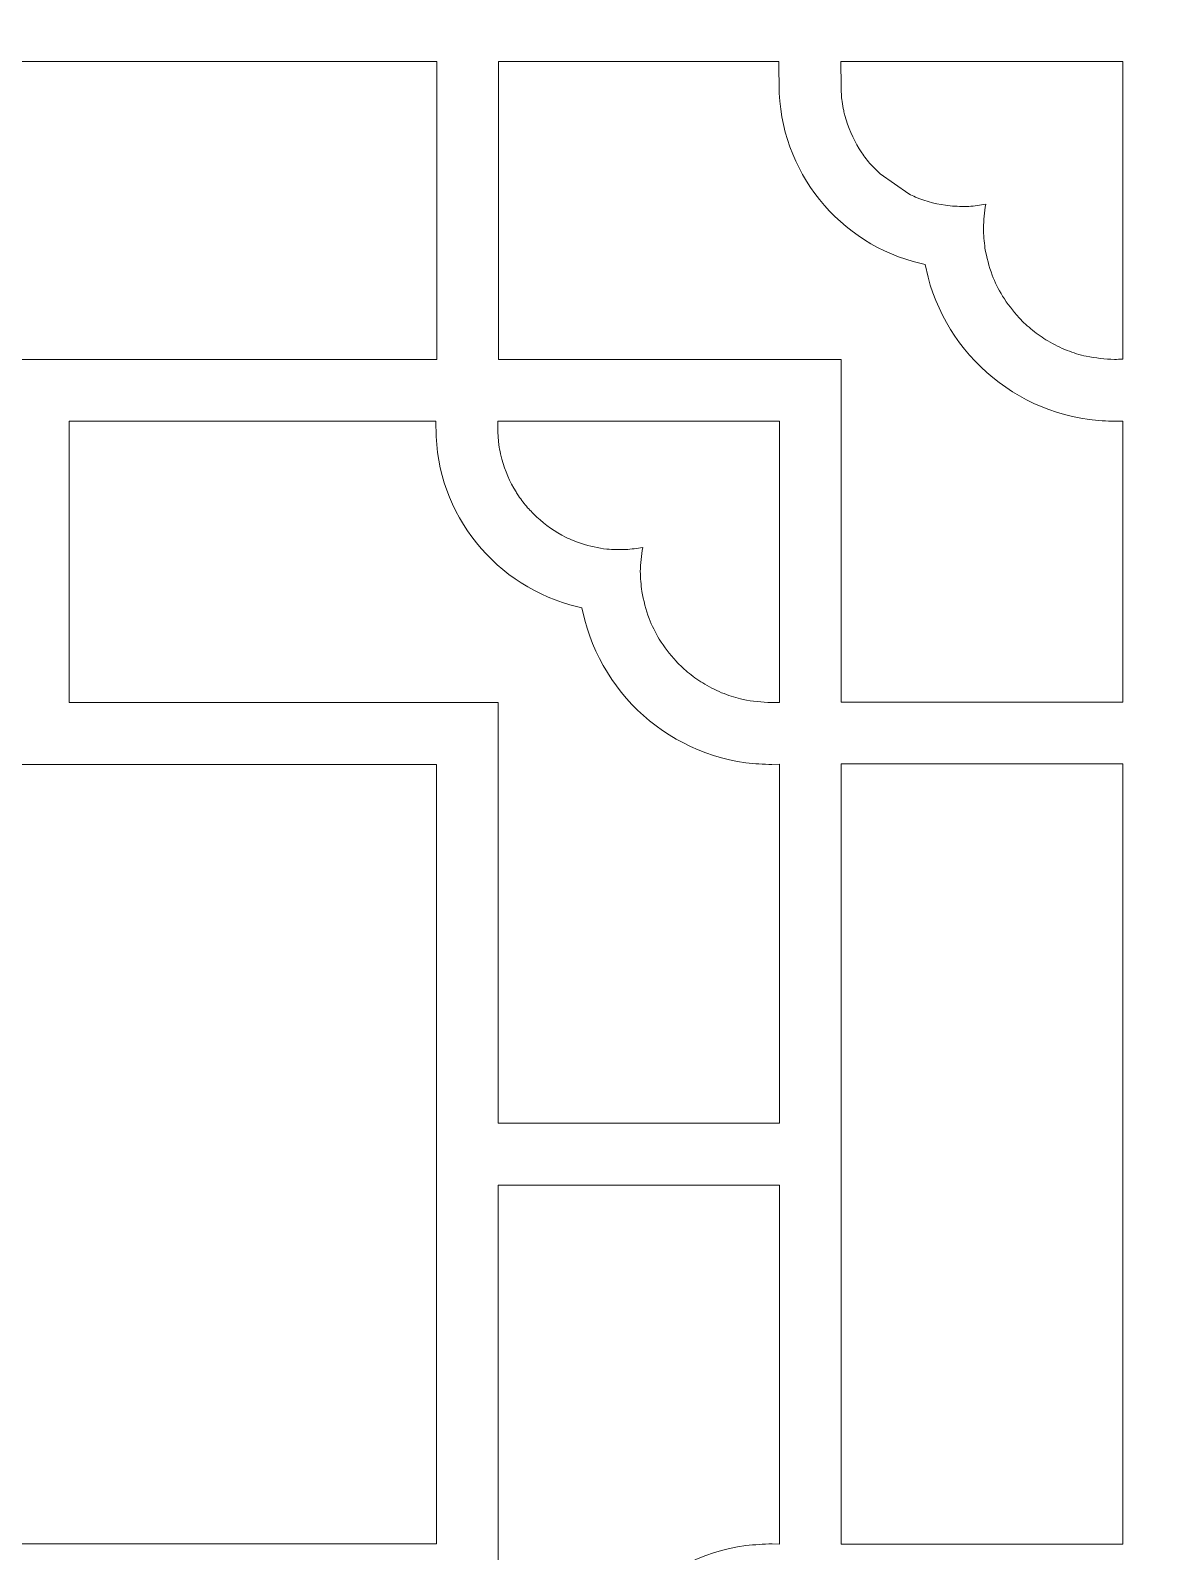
# Model space of a CAD drawing. Header units: centimetres. Extents: x -13.33 to -6.01, y -9 to -1.68.
# Drawn here: x -11.463 to -9.669, y -7.768 to -5.339 of the extents above; entities that cross this region are included whole.
import ezdxf

# ---------------------------------------------------------------- set-up
doc = ezdxf.new("R2010")
doc.units = ezdxf.units.CM
doc.header["$MEASUREMENT"] = 0
doc.layers.add('layer 1', color=7, linetype='Continuous')

msp = doc.modelspace()

# ---------------------------------------------------------------- linework, layer by layer
at = {"layer": 'layer 1', "color": 250, "lineweight": 9}
for points, knots in [([(-13.33063, -9.00021), (-13.33063, -6.5594), (-13.33063, -4.11859), (-13.33063, -1.67779), (-13.33063, -1.67779), (-13.33063, -1.67779), (-6.00822, -1.67779), (-6.00822, -1.67779), (-6.00822, -1.67779), (-6.00822, -4.11859), (-6.00822, -6.5594), (-6.00822, -9.00021), (-6.00822, -9.00021), (-6.00822, -9.00021), (-13.33063, -9.00021), (-13.33063, -9.00021)], [0, 0, 0, 0, 0.2, 0.2, 0.2, 0.2, 0.4, 0.4, 0.4, 0.4, 0.6, 0.6, 0.6, 0.6, 1, 1, 1, 1]), ([(-10.81427, -5.38849), (-10.81427, -5.38849), (-12.086, -5.38849), (-12.086, -5.38849), (-12.086, -5.38849), (-12.086, -5.38849), (-12.086, -5.86435), (-12.086, -5.86435), (-12.086, -5.86435), (-12.086, -5.86435), (-10.81427, -5.86435), (-10.81427, -5.86435), (-10.81427, -5.86435), (-10.81427, -5.86435), (-10.81427, -5.38849), (-10.81427, -5.38849)], [0, 0, 0, 0, 0.2, 0.2, 0.2, 0.2, 0.4, 0.4, 0.4, 0.4, 0.6, 0.6, 0.6, 0.6, 1, 1, 1, 1]), ([(-9.73082, -5.96291), (-9.7447, -5.96317), (-9.75864, -5.96175), (-9.77243, -5.96023), (-9.77243, -5.96023), (-9.77243, -5.96023), (-9.78567, -5.95816), (-9.78567, -5.95816), (-9.78567, -5.95816), (-9.78567, -5.95816), (-9.79873, -5.95554), (-9.79873, -5.95554), (-9.79873, -5.95554), (-9.79873, -5.95554), (-9.81158, -5.95238), (-9.81158, -5.95238), (-9.81158, -5.95238), (-9.81158, -5.95238), (-9.82422, -5.94868), (-9.82422, -5.94868), (-9.82422, -5.94868), (-9.82422, -5.94868), (-9.83663, -5.94445), (-9.83663, -5.94445), (-9.83663, -5.94445), (-9.83663, -5.94445), (-9.8488, -5.93972), (-9.8488, -5.93972), (-9.8488, -5.93972), (-9.8488, -5.93972), (-9.86072, -5.93449), (-9.86072, -5.93449), (-9.86072, -5.93449), (-9.86072, -5.93449), (-9.87237, -5.92878), (-9.87237, -5.92878), (-9.87237, -5.92878), (-9.87237, -5.92878), (-9.88374, -5.9226), (-9.88374, -5.9226), (-9.88374, -5.9226), (-9.88374, -5.9226), (-9.89482, -5.91596), (-9.89482, -5.91596), (-9.89482, -5.91596), (-9.89482, -5.91596), (-9.9056, -5.90887), (-9.9056, -5.90887), (-9.9056, -5.90887), (-9.9056, -5.90887), (-9.91606, -5.90135), (-9.91606, -5.90135), (-9.91606, -5.90135), (-9.91606, -5.90135), (-9.92619, -5.89341), (-9.92619, -5.89341), (-9.92619, -5.89341), (-9.92619, -5.89341), (-9.93598, -5.88507), (-9.93598, -5.88507), (-9.93598, -5.88507), (-9.93598, -5.88507), (-9.94541, -5.87633), (-9.94541, -5.87633), (-9.94541, -5.87633), (-9.94541, -5.87633), (-9.95447, -5.86721), (-9.95447, -5.86721), (-9.95447, -5.86721), (-9.95447, -5.86721), (-9.96315, -5.85773), (-9.96315, -5.85773), (-9.96315, -5.85773), (-9.96315, -5.85773), (-9.97143, -5.84789), (-9.97143, -5.84789), (-9.97143, -5.84789), (-9.97143, -5.84789), (-9.9793, -5.83771), (-9.9793, -5.83771), (-9.9793, -5.83771), (-9.9793, -5.83771), (-9.98675, -5.82719), (-9.98675, -5.82719), (-9.98675, -5.82719), (-9.98675, -5.82719), (-9.99377, -5.81637), (-9.99377, -5.81637), (-9.99377, -5.81637), (-9.99377, -5.81637), (-10.00034, -5.80524), (-10.00034, -5.80524), (-10.00034, -5.80524), (-10.00034, -5.80524), (-10.00646, -5.79382), (-10.00646, -5.79382), (-10.00646, -5.79382), (-10.00646, -5.79382), (-10.01209, -5.78213), (-10.01209, -5.78213), (-10.01209, -5.78213), (-10.01209, -5.78213), (-10.01725, -5.77017), (-10.01725, -5.77017), (-10.01725, -5.77017), (-10.01725, -5.77017), (-10.02191, -5.75796), (-10.02191, -5.75796), (-10.02191, -5.75796), (-10.02191, -5.75796), (-10.02605, -5.74552), (-10.02605, -5.74552), (-10.02605, -5.74552), (-10.02605, -5.74552), (-10.02967, -5.73285), (-10.02967, -5.73285), (-10.02967, -5.73285), (-10.02967, -5.73285), (-10.03444, -5.71293), (-10.03444, -5.71293), (-10.03444, -5.71293), (-10.03444, -5.71293), (-10.05345, -5.70803), (-10.05345, -5.70803), (-10.05345, -5.70803), (-10.05345, -5.70803), (-10.06525, -5.70444), (-10.06525, -5.70444), (-10.06525, -5.70444), (-10.06525, -5.70444), (-10.07684, -5.70038), (-10.07684, -5.70038), (-10.07684, -5.70038), (-10.07684, -5.70038), (-10.0882, -5.69585), (-10.0882, -5.69585), (-10.0882, -5.69585), (-10.0882, -5.69585), (-10.09933, -5.69086), (-10.09933, -5.69086), (-10.09933, -5.69086), (-10.09933, -5.69086), (-10.11021, -5.68543), (-10.11021, -5.68543), (-10.11021, -5.68543), (-10.11021, -5.68543), (-10.12083, -5.67956), (-10.12083, -5.67956), (-10.12083, -5.67956), (-10.12083, -5.67956), (-10.13118, -5.67327), (-10.13118, -5.67327), (-10.13118, -5.67327), (-10.13118, -5.67327), (-10.14124, -5.66658), (-10.14124, -5.66658), (-10.14124, -5.66658), (-10.14124, -5.66658), (-10.15102, -5.65948), (-10.15102, -5.65948), (-10.15102, -5.65948), (-10.15102, -5.65948), (-10.16048, -5.652), (-10.16048, -5.652), (-10.16048, -5.652), (-10.16048, -5.652), (-10.16963, -5.64414), (-10.16963, -5.64414), (-10.16963, -5.64414), (-10.16963, -5.64414), (-10.17844, -5.63592), (-10.17844, -5.63592), (-10.17844, -5.63592), (-10.17844, -5.63592), (-10.18691, -5.62735), (-10.18691, -5.62735), (-10.18691, -5.62735), (-10.18691, -5.62735), (-10.19503, -5.61844), (-10.19503, -5.61844), (-10.19503, -5.61844), (-10.19503, -5.61844), (-10.20278, -5.6092), (-10.20278, -5.6092), (-10.20278, -5.6092), (-10.20278, -5.6092), (-10.21016, -5.59965), (-10.21016, -5.59965), (-10.21016, -5.59965), (-10.21016, -5.59965), (-10.21714, -5.58979), (-10.21714, -5.58979), (-10.21714, -5.58979), (-10.21714, -5.58979), (-10.22373, -5.57964), (-10.22373, -5.57964), (-10.22373, -5.57964), (-10.22373, -5.57964), (-10.22989, -5.56921), (-10.22989, -5.56921), (-10.22989, -5.56921), (-10.22989, -5.56921), (-10.23564, -5.55852), (-10.23564, -5.55852), (-10.23564, -5.55852), (-10.23564, -5.55852), (-10.24094, -5.54757), (-10.24094, -5.54757), (-10.24094, -5.54757), (-10.24094, -5.54757), (-10.2458, -5.53637), (-10.2458, -5.53637), (-10.2458, -5.53637), (-10.2458, -5.53637), (-10.2502, -5.52494), (-10.2502, -5.52494), (-10.2502, -5.52494), (-10.2502, -5.52494), (-10.25413, -5.51329), (-10.25413, -5.51329), (-10.25413, -5.51329), (-10.25413, -5.51329), (-10.25758, -5.50143), (-10.25758, -5.50143), (-10.25758, -5.50143), (-10.25758, -5.50143), (-10.26053, -5.48938), (-10.26053, -5.48938), (-10.26053, -5.48938), (-10.26053, -5.48938), (-10.26297, -5.47713), (-10.26297, -5.47713), (-10.26297, -5.47713), (-10.26297, -5.47713), (-10.26489, -5.46471), (-10.26489, -5.46471), (-10.26489, -5.46471), (-10.26489, -5.46471), (-10.26629, -5.45212), (-10.26629, -5.45212), (-10.26629, -5.45212), (-10.26629, -5.45212), (-10.26715, -5.43938), (-10.26715, -5.43938), (-10.26715, -5.43938), (-10.26715, -5.43938), (-10.26772, -5.38849), (-10.26772, -5.38849), (-10.26772, -5.38849), (-10.26772, -5.38849), (-10.71569, -5.38849), (-10.71569, -5.38849), (-10.71569, -5.38849), (-10.71569, -5.38849), (-10.71569, -5.86435), (-10.71569, -5.86435), (-10.71569, -5.86435), (-10.71569, -5.86435), (-10.16815, -5.86435), (-10.16815, -5.86435), (-10.16815, -5.86435), (-10.16815, -5.86435), (-10.16815, -6.4115), (-10.16815, -6.4115), (-10.16815, -6.4115), (-10.16815, -6.4115), (-9.71871, -6.4115), (-9.71871, -6.4115), (-9.71871, -6.4115), (-9.71871, -6.4115), (-9.71871, -5.96277), (-9.71871, -5.96277), (-9.71871, -5.96277), (-9.71871, -5.96277), (-9.73082, -5.96291), (-9.73082, -5.96291)], [0, 0, 0, 0, 0.0142857, 0.0142857, 0.0142857, 0.0142857, 0.0285714, 0.0285714, 0.0285714, 0.0285714, 0.0428571, 0.0428571, 0.0428571, 0.0428571, 0.0571429, 0.0571429, 0.0571429, 0.0571429, 0.0714286, 0.0714286, 0.0714286, 0.0714286, 0.0857143, 0.0857143, 0.0857143, 0.0857143, 0.1, 0.1, 0.1, 0.1, 0.1142857, 0.1142857, 0.1142857, 0.1142857, 0.1285714, 0.1285714, 0.1285714, 0.1285714, 0.1428571, 0.1428571, 0.1428571, 0.1428571, 0.1571429, 0.1571429, 0.1571429, 0.1571429, 0.1714286, 0.1714286, 0.1714286, 0.1714286, 0.1857143, 0.1857143, 0.1857143, 0.1857143, 0.2, 0.2, 0.2, 0.2, 0.2142857, 0.2142857, 0.2142857, 0.2142857, 0.2285714, 0.2285714, 0.2285714, 0.2285714, 0.2428571, 0.2428571, 0.2428571, 0.2428571, 0.2571429, 0.2571429, 0.2571429, 0.2571429, 0.2714286, 0.2714286, 0.2714286, 0.2714286, 0.2857143, 0.2857143, 0.2857143, 0.2857143, 0.3, 0.3, 0.3, 0.3, 0.3142857, 0.3142857, 0.3142857, 0.3142857, 0.3285714, 0.3285714, 0.3285714, 0.3285714, 0.3428571, 0.3428571, 0.3428571, 0.3428571, 0.3571429, 0.3571429, 0.3571429, 0.3571429, 0.3714286, 0.3714286, 0.3714286, 0.3714286, 0.3857143, 0.3857143, 0.3857143, 0.3857143, 0.4, 0.4, 0.4, 0.4, 0.4142857, 0.4142857, 0.4142857, 0.4142857, 0.4285714, 0.4285714, 0.4285714, 0.4285714, 0.4428571, 0.4428571, 0.4428571, 0.4428571, 0.4571429, 0.4571429, 0.4571429, 0.4571429, 0.4714286, 0.4714286, 0.4714286, 0.4714286, 0.4857143, 0.4857143, 0.4857143, 0.4857143, 0.5, 0.5, 0.5, 0.5, 0.5142857, 0.5142857, 0.5142857, 0.5142857, 0.5285714, 0.5285714, 0.5285714, 0.5285714, 0.5428571, 0.5428571, 0.5428571, 0.5428571, 0.5571429, 0.5571429, 0.5571429, 0.5571429, 0.5714286, 0.5714286, 0.5714286, 0.5714286, 0.5857143, 0.5857143, 0.5857143, 0.5857143, 0.6, 0.6, 0.6, 0.6, 0.6142857, 0.6142857, 0.6142857, 0.6142857, 0.6285714, 0.6285714, 0.6285714, 0.6285714, 0.6428571, 0.6428571, 0.6428571, 0.6428571, 0.6571429, 0.6571429, 0.6571429, 0.6571429, 0.6714286, 0.6714286, 0.6714286, 0.6714286, 0.6857143, 0.6857143, 0.6857143, 0.6857143, 0.7, 0.7, 0.7, 0.7, 0.7142857, 0.7142857, 0.7142857, 0.7142857, 0.7285714, 0.7285714, 0.7285714, 0.7285714, 0.7428571, 0.7428571, 0.7428571, 0.7428571, 0.7571429, 0.7571429, 0.7571429, 0.7571429, 0.7714286, 0.7714286, 0.7714286, 0.7714286, 0.7857143, 0.7857143, 0.7857143, 0.7857143, 0.8, 0.8, 0.8, 0.8, 0.8142857, 0.8142857, 0.8142857, 0.8142857, 0.8285714, 0.8285714, 0.8285714, 0.8285714, 0.8428571, 0.8428571, 0.8428571, 0.8428571, 0.8571429, 0.8571429, 0.8571429, 0.8571429, 0.8714286, 0.8714286, 0.8714286, 0.8714286, 0.8857143, 0.8857143, 0.8857143, 0.8857143, 0.9, 0.9, 0.9, 0.9, 0.9142857, 0.9142857, 0.9142857, 0.9142857, 0.9285714, 0.9285714, 0.9285714, 0.9285714, 0.9428571, 0.9428571, 0.9428571, 0.9428571, 0.9571429, 0.9571429, 0.9571429, 0.9571429, 0.9714286, 0.9714286, 0.9714286, 0.9714286, 1, 1, 1, 1]), ([(-10.16431, -5.46706), (-10.16374, -5.46963), (-10.16314, -5.47218), (-10.1625, -5.47473), (-10.1625, -5.47473), (-10.15774, -5.49353), (-10.14952, -5.51138), (-10.13958, -5.52798), (-10.13958, -5.52798), (-10.13828, -5.53013), (-10.13694, -5.53226), (-10.1356, -5.53437), (-10.1356, -5.53437), (-10.13085, -5.54071), (-10.12633, -5.54719), (-10.12106, -5.5531), (-10.12106, -5.5531), (-10.12106, -5.5531), (-10.10633, -5.56806), (-10.10633, -5.56806), (-10.10633, -5.56806), (-10.10633, -5.56806), (-10.06036, -5.60005), (-10.06036, -5.60005), (-10.06036, -5.60005), (-10.05674, -5.60179), (-10.05309, -5.60346), (-10.0494, -5.60506), (-10.0494, -5.60506), (-10.03194, -5.61255), (-10.01328, -5.61678), (-9.99449, -5.61923), (-9.99449, -5.61923), (-9.98452, -5.61999), (-9.97457, -5.62023), (-9.96458, -5.61998), (-9.96458, -5.61998), (-9.95542, -5.61926), (-9.94637, -5.61812), (-9.93735, -5.6164), (-9.93735, -5.6164), (-9.9396, -5.62914), (-9.94076, -5.64191), (-9.94112, -5.65484), (-9.94112, -5.65484), (-9.94084, -5.66552), (-9.94004, -5.67612), (-9.9387, -5.68671), (-9.9387, -5.68671), (-9.93602, -5.70144), (-9.93224, -5.71568), (-9.92709, -5.72974), (-9.92709, -5.72974), (-9.92279, -5.74132), (-9.91695, -5.75241), (-9.91079, -5.76311), (-9.91079, -5.76311), (-9.90281, -5.77548), (-9.89401, -5.78704), (-9.88412, -5.79794), (-9.88412, -5.79794), (-9.87753, -5.80513), (-9.87023, -5.81158), (-9.86272, -5.81778), (-9.86272, -5.81778), (-9.85496, -5.82418), (-9.8467, -5.82965), (-9.83807, -5.8348), (-9.83807, -5.8348), (-9.82822, -5.8406), (-9.81799, -5.846), (-9.80729, -5.85002), (-9.80729, -5.85002), (-9.79741, -5.85371), (-9.78739, -5.85705), (-9.77706, -5.85921), (-9.77706, -5.85921), (-9.76203, -5.86227), (-9.74703, -5.86388), (-9.7317, -5.86431), (-9.7317, -5.86431), (-9.72737, -5.86422), (-9.72304, -5.86404), (-9.71871, -5.8639), (-9.71871, -5.8639), (-9.71871, -5.8639), (-9.71871, -5.38849), (-9.71871, -5.38849), (-9.71871, -5.38849), (-9.71871, -5.38849), (-10.16868, -5.38849), (-10.16868, -5.38849), (-10.16868, -5.38849), (-10.16868, -5.38849), (-10.16858, -5.42836), (-10.16858, -5.42836), (-10.16858, -5.42836), (-10.16845, -5.43645), (-10.1679, -5.44447), (-10.16698, -5.45251), (-10.16698, -5.45251), (-10.1664, -5.45741), (-10.16536, -5.46225), (-10.16431, -5.46706)], [0, 0, 0, 0, 0.037037, 0.037037, 0.037037, 0.037037, 0.0740741, 0.0740741, 0.0740741, 0.0740741, 0.1111111, 0.1111111, 0.1111111, 0.1111111, 0.1481481, 0.1481481, 0.1481481, 0.1481481, 0.1851852, 0.1851852, 0.1851852, 0.1851852, 0.2222222, 0.2222222, 0.2222222, 0.2222222, 0.2592593, 0.2592593, 0.2592593, 0.2592593, 0.2962963, 0.2962963, 0.2962963, 0.2962963, 0.3333333, 0.3333333, 0.3333333, 0.3333333, 0.3703704, 0.3703704, 0.3703704, 0.3703704, 0.4074074, 0.4074074, 0.4074074, 0.4074074, 0.4444444, 0.4444444, 0.4444444, 0.4444444, 0.4814815, 0.4814815, 0.4814815, 0.4814815, 0.5185185, 0.5185185, 0.5185185, 0.5185185, 0.5555556, 0.5555556, 0.5555556, 0.5555556, 0.5925926, 0.5925926, 0.5925926, 0.5925926, 0.6296296, 0.6296296, 0.6296296, 0.6296296, 0.6666667, 0.6666667, 0.6666667, 0.6666667, 0.7037037, 0.7037037, 0.7037037, 0.7037037, 0.7407407, 0.7407407, 0.7407407, 0.7407407, 0.7777778, 0.7777778, 0.7777778, 0.7777778, 0.8148148, 0.8148148, 0.8148148, 0.8148148, 0.8518519, 0.8518519, 0.8518519, 0.8518519, 0.8888889, 0.8888889, 0.8888889, 0.8888889, 0.9259259, 0.9259259, 0.9259259, 0.9259259, 1, 1, 1, 1]), ([(-10.27883, -6.51092), (-10.29271, -6.51118), (-10.30665, -6.50976), (-10.32044, -6.50824), (-10.32044, -6.50824), (-10.32044, -6.50824), (-10.33368, -6.50618), (-10.33368, -6.50618), (-10.33368, -6.50618), (-10.33368, -6.50618), (-10.34674, -6.50355), (-10.34674, -6.50355), (-10.34674, -6.50355), (-10.34674, -6.50355), (-10.35959, -6.50039), (-10.35959, -6.50039), (-10.35959, -6.50039), (-10.35959, -6.50039), (-10.37223, -6.49669), (-10.37223, -6.49669), (-10.37223, -6.49669), (-10.37223, -6.49669), (-10.38464, -6.49246), (-10.38464, -6.49246), (-10.38464, -6.49246), (-10.38464, -6.49246), (-10.39681, -6.48773), (-10.39681, -6.48773), (-10.39681, -6.48773), (-10.39681, -6.48773), (-10.40873, -6.4825), (-10.40873, -6.4825), (-10.40873, -6.4825), (-10.40873, -6.4825), (-10.42038, -6.47679), (-10.42038, -6.47679), (-10.42038, -6.47679), (-10.42038, -6.47679), (-10.43175, -6.47061), (-10.43175, -6.47061), (-10.43175, -6.47061), (-10.43175, -6.47061), (-10.44283, -6.46397), (-10.44283, -6.46397), (-10.44283, -6.46397), (-10.44283, -6.46397), (-10.45361, -6.45688), (-10.45361, -6.45688), (-10.45361, -6.45688), (-10.45361, -6.45688), (-10.46407, -6.44936), (-10.46407, -6.44936), (-10.46407, -6.44936), (-10.46407, -6.44936), (-10.4742, -6.44142), (-10.4742, -6.44142), (-10.4742, -6.44142), (-10.4742, -6.44142), (-10.48398, -6.43308), (-10.48398, -6.43308), (-10.48398, -6.43308), (-10.48398, -6.43308), (-10.49341, -6.42434), (-10.49341, -6.42434), (-10.49341, -6.42434), (-10.49341, -6.42434), (-10.50248, -6.41522), (-10.50248, -6.41522), (-10.50248, -6.41522), (-10.50248, -6.41522), (-10.51115, -6.40574), (-10.51115, -6.40574), (-10.51115, -6.40574), (-10.51115, -6.40574), (-10.51944, -6.3959), (-10.51944, -6.3959), (-10.51944, -6.3959), (-10.51944, -6.3959), (-10.52731, -6.38572), (-10.52731, -6.38572), (-10.52731, -6.38572), (-10.52731, -6.38572), (-10.53476, -6.3752), (-10.53476, -6.3752), (-10.53476, -6.3752), (-10.53476, -6.3752), (-10.54178, -6.36438), (-10.54178, -6.36438), (-10.54178, -6.36438), (-10.54178, -6.36438), (-10.54835, -6.35325), (-10.54835, -6.35325), (-10.54835, -6.35325), (-10.54835, -6.35325), (-10.55446, -6.34183), (-10.55446, -6.34183), (-10.55446, -6.34183), (-10.55446, -6.34183), (-10.5601, -6.33014), (-10.5601, -6.33014), (-10.5601, -6.33014), (-10.5601, -6.33014), (-10.56526, -6.31818), (-10.56526, -6.31818), (-10.56526, -6.31818), (-10.56526, -6.31818), (-10.56991, -6.30598), (-10.56991, -6.30598), (-10.56991, -6.30598), (-10.56991, -6.30598), (-10.57406, -6.29353), (-10.57406, -6.29353), (-10.57406, -6.29353), (-10.57406, -6.29353), (-10.57768, -6.28086), (-10.57768, -6.28086), (-10.57768, -6.28086), (-10.57768, -6.28086), (-10.58245, -6.26093), (-10.58245, -6.26093), (-10.58245, -6.26093), (-10.58245, -6.26093), (-10.60146, -6.25604), (-10.60146, -6.25604), (-10.60146, -6.25604), (-10.60146, -6.25604), (-10.61326, -6.25245), (-10.61326, -6.25245), (-10.61326, -6.25245), (-10.61326, -6.25245), (-10.62485, -6.24839), (-10.62485, -6.24839), (-10.62485, -6.24839), (-10.62485, -6.24839), (-10.63621, -6.24386), (-10.63621, -6.24386), (-10.63621, -6.24386), (-10.63621, -6.24386), (-10.64734, -6.23887), (-10.64734, -6.23887), (-10.64734, -6.23887), (-10.64734, -6.23887), (-10.65822, -6.23344), (-10.65822, -6.23344), (-10.65822, -6.23344), (-10.65822, -6.23344), (-10.66884, -6.22757), (-10.66884, -6.22757), (-10.66884, -6.22757), (-10.66884, -6.22757), (-10.67919, -6.22128), (-10.67919, -6.22128), (-10.67919, -6.22128), (-10.67919, -6.22128), (-10.68925, -6.21459), (-10.68925, -6.21459), (-10.68925, -6.21459), (-10.68925, -6.21459), (-10.69903, -6.20749), (-10.69903, -6.20749), (-10.69903, -6.20749), (-10.69903, -6.20749), (-10.70849, -6.20001), (-10.70849, -6.20001), (-10.70849, -6.20001), (-10.70849, -6.20001), (-10.71764, -6.19215), (-10.71764, -6.19215), (-10.71764, -6.19215), (-10.71764, -6.19215), (-10.72645, -6.18393), (-10.72645, -6.18393), (-10.72645, -6.18393), (-10.72645, -6.18393), (-10.73492, -6.17536), (-10.73492, -6.17536), (-10.73492, -6.17536), (-10.73492, -6.17536), (-10.74304, -6.16645), (-10.74304, -6.16645), (-10.74304, -6.16645), (-10.74304, -6.16645), (-10.7508, -6.15721), (-10.7508, -6.15721), (-10.7508, -6.15721), (-10.7508, -6.15721), (-10.75817, -6.14766), (-10.75817, -6.14766), (-10.75817, -6.14766), (-10.75817, -6.14766), (-10.76515, -6.1378), (-10.76515, -6.1378), (-10.76515, -6.1378), (-10.76515, -6.1378), (-10.77173, -6.12765), (-10.77173, -6.12765), (-10.77173, -6.12765), (-10.77173, -6.12765), (-10.7779, -6.11722), (-10.7779, -6.11722), (-10.7779, -6.11722), (-10.7779, -6.11722), (-10.78365, -6.10653), (-10.78365, -6.10653), (-10.78365, -6.10653), (-10.78365, -6.10653), (-10.78895, -6.09558), (-10.78895, -6.09558), (-10.78895, -6.09558), (-10.78895, -6.09558), (-10.79381, -6.08438), (-10.79381, -6.08438), (-10.79381, -6.08438), (-10.79381, -6.08438), (-10.79821, -6.07295), (-10.79821, -6.07295), (-10.79821, -6.07295), (-10.79821, -6.07295), (-10.80214, -6.0613), (-10.80214, -6.0613), (-10.80214, -6.0613), (-10.80214, -6.0613), (-10.80558, -6.04944), (-10.80558, -6.04944), (-10.80558, -6.04944), (-10.80558, -6.04944), (-10.80853, -6.03739), (-10.80853, -6.03739), (-10.80853, -6.03739), (-10.80853, -6.03739), (-10.81098, -6.02514), (-10.81098, -6.02514), (-10.81098, -6.02514), (-10.81098, -6.02514), (-10.8129, -6.01272), (-10.8129, -6.01272), (-10.8129, -6.01272), (-10.8129, -6.01272), (-10.8143, -6.00013), (-10.8143, -6.00013), (-10.8143, -6.00013), (-10.8143, -6.00013), (-10.81516, -5.98739), (-10.81516, -5.98739), (-10.81516, -5.98739), (-10.81516, -5.98739), (-10.81573, -5.96292), (-10.81573, -5.96292), (-10.81573, -5.96292), (-10.81573, -5.96292), (-11.40117, -5.96292), (-11.40117, -5.96292), (-11.40117, -5.96292), (-11.40117, -5.96292), (-11.40117, -6.41236), (-11.40117, -6.41236), (-11.40117, -6.41236), (-11.40117, -6.41236), (-10.71616, -6.41236), (-10.71616, -6.41236), (-10.71616, -6.41236), (-10.71616, -6.41236), (-10.71616, -7.08406), (-10.71616, -7.08406), (-10.71616, -7.08406), (-10.71616, -7.08406), (-10.26672, -7.08406), (-10.26672, -7.08406), (-10.26672, -7.08406), (-10.26672, -7.08406), (-10.26672, -6.51078), (-10.26672, -6.51078), (-10.26672, -6.51078), (-10.26672, -6.51078), (-10.27883, -6.51092), (-10.27883, -6.51092)], [0, 0, 0, 0, 0.0142857, 0.0142857, 0.0142857, 0.0142857, 0.0285714, 0.0285714, 0.0285714, 0.0285714, 0.0428571, 0.0428571, 0.0428571, 0.0428571, 0.0571429, 0.0571429, 0.0571429, 0.0571429, 0.0714286, 0.0714286, 0.0714286, 0.0714286, 0.0857143, 0.0857143, 0.0857143, 0.0857143, 0.1, 0.1, 0.1, 0.1, 0.1142857, 0.1142857, 0.1142857, 0.1142857, 0.1285714, 0.1285714, 0.1285714, 0.1285714, 0.1428571, 0.1428571, 0.1428571, 0.1428571, 0.1571429, 0.1571429, 0.1571429, 0.1571429, 0.1714286, 0.1714286, 0.1714286, 0.1714286, 0.1857143, 0.1857143, 0.1857143, 0.1857143, 0.2, 0.2, 0.2, 0.2, 0.2142857, 0.2142857, 0.2142857, 0.2142857, 0.2285714, 0.2285714, 0.2285714, 0.2285714, 0.2428571, 0.2428571, 0.2428571, 0.2428571, 0.2571429, 0.2571429, 0.2571429, 0.2571429, 0.2714286, 0.2714286, 0.2714286, 0.2714286, 0.2857143, 0.2857143, 0.2857143, 0.2857143, 0.3, 0.3, 0.3, 0.3, 0.3142857, 0.3142857, 0.3142857, 0.3142857, 0.3285714, 0.3285714, 0.3285714, 0.3285714, 0.3428571, 0.3428571, 0.3428571, 0.3428571, 0.3571429, 0.3571429, 0.3571429, 0.3571429, 0.3714286, 0.3714286, 0.3714286, 0.3714286, 0.3857143, 0.3857143, 0.3857143, 0.3857143, 0.4, 0.4, 0.4, 0.4, 0.4142857, 0.4142857, 0.4142857, 0.4142857, 0.4285714, 0.4285714, 0.4285714, 0.4285714, 0.4428571, 0.4428571, 0.4428571, 0.4428571, 0.4571429, 0.4571429, 0.4571429, 0.4571429, 0.4714286, 0.4714286, 0.4714286, 0.4714286, 0.4857143, 0.4857143, 0.4857143, 0.4857143, 0.5, 0.5, 0.5, 0.5, 0.5142857, 0.5142857, 0.5142857, 0.5142857, 0.5285714, 0.5285714, 0.5285714, 0.5285714, 0.5428571, 0.5428571, 0.5428571, 0.5428571, 0.5571429, 0.5571429, 0.5571429, 0.5571429, 0.5714286, 0.5714286, 0.5714286, 0.5714286, 0.5857143, 0.5857143, 0.5857143, 0.5857143, 0.6, 0.6, 0.6, 0.6, 0.6142857, 0.6142857, 0.6142857, 0.6142857, 0.6285714, 0.6285714, 0.6285714, 0.6285714, 0.6428571, 0.6428571, 0.6428571, 0.6428571, 0.6571429, 0.6571429, 0.6571429, 0.6571429, 0.6714286, 0.6714286, 0.6714286, 0.6714286, 0.6857143, 0.6857143, 0.6857143, 0.6857143, 0.7, 0.7, 0.7, 0.7, 0.7142857, 0.7142857, 0.7142857, 0.7142857, 0.7285714, 0.7285714, 0.7285714, 0.7285714, 0.7428571, 0.7428571, 0.7428571, 0.7428571, 0.7571429, 0.7571429, 0.7571429, 0.7571429, 0.7714286, 0.7714286, 0.7714286, 0.7714286, 0.7857143, 0.7857143, 0.7857143, 0.7857143, 0.8, 0.8, 0.8, 0.8, 0.8142857, 0.8142857, 0.8142857, 0.8142857, 0.8285714, 0.8285714, 0.8285714, 0.8285714, 0.8428571, 0.8428571, 0.8428571, 0.8428571, 0.8571429, 0.8571429, 0.8571429, 0.8571429, 0.8714286, 0.8714286, 0.8714286, 0.8714286, 0.8857143, 0.8857143, 0.8857143, 0.8857143, 0.9, 0.9, 0.9, 0.9, 0.9142857, 0.9142857, 0.9142857, 0.9142857, 0.9285714, 0.9285714, 0.9285714, 0.9285714, 0.9428571, 0.9428571, 0.9428571, 0.9428571, 0.9571429, 0.9571429, 0.9571429, 0.9571429, 0.9714286, 0.9714286, 0.9714286, 0.9714286, 1, 1, 1, 1]), ([(-10.71231, -6.01508), (-10.71168, -6.01793), (-10.71101, -6.02076), (-10.71029, -6.02358), (-10.71029, -6.02358), (-10.70555, -6.04205), (-10.69736, -6.05967), (-10.68759, -6.076), (-10.68759, -6.076), (-10.68628, -6.07814), (-10.68495, -6.08027), (-10.68361, -6.08238), (-10.68361, -6.08238), (-10.67886, -6.08872), (-10.67434, -6.0952), (-10.66907, -6.10111), (-10.66907, -6.10111), (-10.66434, -6.10631), (-10.65947, -6.11128), (-10.65434, -6.11607), (-10.65434, -6.11607), (-10.6406, -6.12861), (-10.62514, -6.13993), (-10.60837, -6.14806), (-10.60837, -6.14806), (-10.60015, -6.15202), (-10.59183, -6.15569), (-10.58312, -6.15845), (-10.58312, -6.15845), (-10.56977, -6.16259), (-10.55634, -6.16543), (-10.5425, -6.16724), (-10.5425, -6.16724), (-10.53253, -6.16799), (-10.52258, -6.16824), (-10.51259, -6.16799), (-10.51259, -6.16799), (-10.50343, -6.16728), (-10.49438, -6.16613), (-10.48536, -6.16441), (-10.48536, -6.16441), (-10.48761, -6.17716), (-10.48876, -6.18992), (-10.48913, -6.20286), (-10.48913, -6.20286), (-10.48883, -6.21354), (-10.48805, -6.22412), (-10.48671, -6.23472), (-10.48671, -6.23472), (-10.48403, -6.24945), (-10.48025, -6.26369), (-10.4751, -6.27775), (-10.4751, -6.27775), (-10.4708, -6.28933), (-10.46496, -6.30042), (-10.4588, -6.31112), (-10.4588, -6.31112), (-10.45082, -6.32349), (-10.44202, -6.33505), (-10.43213, -6.34595), (-10.43213, -6.34595), (-10.42554, -6.35314), (-10.41824, -6.35959), (-10.41073, -6.3658), (-10.41073, -6.3658), (-10.40297, -6.37219), (-10.39471, -6.37766), (-10.38608, -6.38281), (-10.38608, -6.38281), (-10.37623, -6.38861), (-10.366, -6.39401), (-10.3553, -6.39803), (-10.3553, -6.39803), (-10.34542, -6.40172), (-10.3354, -6.40506), (-10.32507, -6.40722), (-10.32507, -6.40722), (-10.31004, -6.41028), (-10.29504, -6.41189), (-10.27971, -6.41232), (-10.27971, -6.41232), (-10.27538, -6.41223), (-10.27105, -6.41205), (-10.26672, -6.41191), (-10.26672, -6.41191), (-10.26672, -6.41191), (-10.26672, -5.96292), (-10.26672, -5.96292), (-10.26672, -5.96292), (-10.26672, -5.96292), (-10.71671, -5.96292), (-10.71671, -5.96292), (-10.71671, -5.96292), (-10.71662, -5.97313), (-10.71661, -5.98314), (-10.71573, -5.99329), (-10.71573, -5.99329), (-10.71551, -5.9957), (-10.71526, -5.99812), (-10.71499, -6.00052), (-10.71499, -6.00052), (-10.7144, -6.00542), (-10.71337, -6.01026), (-10.71231, -6.01508)], [0, 0, 0, 0, 0.037037, 0.037037, 0.037037, 0.037037, 0.0740741, 0.0740741, 0.0740741, 0.0740741, 0.1111111, 0.1111111, 0.1111111, 0.1111111, 0.1481481, 0.1481481, 0.1481481, 0.1481481, 0.1851852, 0.1851852, 0.1851852, 0.1851852, 0.2222222, 0.2222222, 0.2222222, 0.2222222, 0.2592593, 0.2592593, 0.2592593, 0.2592593, 0.2962963, 0.2962963, 0.2962963, 0.2962963, 0.3333333, 0.3333333, 0.3333333, 0.3333333, 0.3703704, 0.3703704, 0.3703704, 0.3703704, 0.4074074, 0.4074074, 0.4074074, 0.4074074, 0.4444444, 0.4444444, 0.4444444, 0.4444444, 0.4814815, 0.4814815, 0.4814815, 0.4814815, 0.5185185, 0.5185185, 0.5185185, 0.5185185, 0.5555556, 0.5555556, 0.5555556, 0.5555556, 0.5925926, 0.5925926, 0.5925926, 0.5925926, 0.6296296, 0.6296296, 0.6296296, 0.6296296, 0.6666667, 0.6666667, 0.6666667, 0.6666667, 0.7037037, 0.7037037, 0.7037037, 0.7037037, 0.7407407, 0.7407407, 0.7407407, 0.7407407, 0.7777778, 0.7777778, 0.7777778, 0.7777778, 0.8148148, 0.8148148, 0.8148148, 0.8148148, 0.8518519, 0.8518519, 0.8518519, 0.8518519, 0.8888889, 0.8888889, 0.8888889, 0.8888889, 0.9259259, 0.9259259, 0.9259259, 0.9259259, 1, 1, 1, 1]), ([(-10.81473, -7.75576), (-10.81473, -7.75576), (-10.81473, -6.51093), (-10.81473, -6.51093), (-10.81473, -6.51093), (-10.81473, -6.51093), (-12.08618, -6.51093), (-12.08618, -6.51093), (-12.08618, -6.51093), (-12.08618, -6.51093), (-12.08618, -7.75576), (-12.08618, -7.75576), (-12.08618, -7.75576), (-12.08618, -7.75576), (-10.81473, -7.75576), (-10.81473, -7.75576)], [0, 0, 0, 0, 0.2, 0.2, 0.2, 0.2, 0.4, 0.4, 0.4, 0.4, 0.6, 0.6, 0.6, 0.6, 1, 1, 1, 1]), ([(-9.71871, -7.75601), (-9.71871, -7.75601), (-9.71871, -6.51008), (-9.71871, -6.51008), (-9.71871, -6.51008), (-9.71871, -6.51008), (-10.16815, -6.51008), (-10.16815, -6.51008), (-10.16815, -6.51008), (-10.16815, -6.51008), (-10.16815, -7.75601), (-10.16815, -7.75601), (-10.16815, -7.75601), (-10.16815, -7.75601), (-9.71871, -7.75601), (-9.71871, -7.75601)], [0, 0, 0, 0, 0.2, 0.2, 0.2, 0.2, 0.4, 0.4, 0.4, 0.4, 0.6, 0.6, 0.6, 0.6, 1, 1, 1, 1]), ([(-10.71616, -7.18263), (-10.71616, -7.18263), (-10.71616, -7.85433), (-10.71616, -7.85433), (-10.71616, -7.85433), (-10.71616, -7.85433), (-11.40117, -7.85433), (-11.40117, -7.85433), (-11.40117, -7.85433), (-11.40117, -7.85433), (-11.40117, -8.30377), (-11.40117, -8.30377), (-11.40117, -8.30377), (-11.40117, -8.30377), (-10.81573, -8.30377), (-10.81573, -8.30377), (-10.81573, -8.30377), (-10.81573, -8.30377), (-10.81516, -8.2793), (-10.81516, -8.2793), (-10.81516, -8.2793), (-10.81516, -8.2793), (-10.8143, -8.26656), (-10.8143, -8.26656), (-10.8143, -8.26656), (-10.8143, -8.26656), (-10.8129, -8.25397), (-10.8129, -8.25397), (-10.8129, -8.25397), (-10.8129, -8.25397), (-10.81098, -8.24155), (-10.81098, -8.24155), (-10.81098, -8.24155), (-10.81098, -8.24155), (-10.80853, -8.22931), (-10.80853, -8.22931), (-10.80853, -8.22931), (-10.80853, -8.22931), (-10.80558, -8.21725), (-10.80558, -8.21725), (-10.80558, -8.21725), (-10.80558, -8.21725), (-10.80214, -8.20539), (-10.80214, -8.20539), (-10.80214, -8.20539), (-10.80214, -8.20539), (-10.79821, -8.19374), (-10.79821, -8.19374), (-10.79821, -8.19374), (-10.79821, -8.19374), (-10.79381, -8.18231), (-10.79381, -8.18231), (-10.79381, -8.18231), (-10.79381, -8.18231), (-10.78895, -8.17112), (-10.78895, -8.17112), (-10.78895, -8.17112), (-10.78895, -8.17112), (-10.78365, -8.16016), (-10.78365, -8.16016), (-10.78365, -8.16016), (-10.78365, -8.16016), (-10.7779, -8.14947), (-10.7779, -8.14947), (-10.7779, -8.14947), (-10.7779, -8.14947), (-10.77173, -8.13904), (-10.77173, -8.13904), (-10.77173, -8.13904), (-10.77173, -8.13904), (-10.76515, -8.12889), (-10.76515, -8.12889), (-10.76515, -8.12889), (-10.76515, -8.12889), (-10.75817, -8.11904), (-10.75817, -8.11904), (-10.75817, -8.11904), (-10.75817, -8.11904), (-10.7508, -8.10948), (-10.7508, -8.10948), (-10.7508, -8.10948), (-10.7508, -8.10948), (-10.74304, -8.10024), (-10.74304, -8.10024), (-10.74304, -8.10024), (-10.74304, -8.10024), (-10.73492, -8.09133), (-10.73492, -8.09133), (-10.73492, -8.09133), (-10.73492, -8.09133), (-10.72645, -8.08276), (-10.72645, -8.08276), (-10.72645, -8.08276), (-10.72645, -8.08276), (-10.71764, -8.07454), (-10.71764, -8.07454), (-10.71764, -8.07454), (-10.71764, -8.07454), (-10.70849, -8.06669), (-10.70849, -8.06669), (-10.70849, -8.06669), (-10.70849, -8.06669), (-10.69903, -8.0592), (-10.69903, -8.0592), (-10.69903, -8.0592), (-10.69903, -8.0592), (-10.68925, -8.0521), (-10.68925, -8.0521), (-10.68925, -8.0521), (-10.68925, -8.0521), (-10.67919, -8.04541), (-10.67919, -8.04541), (-10.67919, -8.04541), (-10.67919, -8.04541), (-10.66884, -8.03912), (-10.66884, -8.03912), (-10.66884, -8.03912), (-10.66884, -8.03912), (-10.65822, -8.03325), (-10.65822, -8.03325), (-10.65822, -8.03325), (-10.65822, -8.03325), (-10.64734, -8.02782), (-10.64734, -8.02782), (-10.64734, -8.02782), (-10.64734, -8.02782), (-10.63621, -8.02283), (-10.63621, -8.02283), (-10.63621, -8.02283), (-10.63621, -8.02283), (-10.62485, -8.0183), (-10.62485, -8.0183), (-10.62485, -8.0183), (-10.62485, -8.0183), (-10.61326, -8.01424), (-10.61326, -8.01424), (-10.61326, -8.01424), (-10.61326, -8.01424), (-10.60146, -8.01065), (-10.60146, -8.01065), (-10.60146, -8.01065), (-10.60146, -8.01065), (-10.58245, -8.00575), (-10.58245, -8.00575), (-10.58245, -8.00575), (-10.58245, -8.00575), (-10.57768, -7.98583), (-10.57768, -7.98583), (-10.57768, -7.98583), (-10.57768, -7.98583), (-10.57406, -7.97316), (-10.57406, -7.97316), (-10.57406, -7.97316), (-10.57406, -7.97316), (-10.56991, -7.96072), (-10.56991, -7.96072), (-10.56991, -7.96072), (-10.56991, -7.96072), (-10.56526, -7.94851), (-10.56526, -7.94851), (-10.56526, -7.94851), (-10.56526, -7.94851), (-10.56011, -7.93655), (-10.56011, -7.93655), (-10.56011, -7.93655), (-10.56011, -7.93655), (-10.55446, -7.92486), (-10.55446, -7.92486), (-10.55446, -7.92486), (-10.55446, -7.92486), (-10.54835, -7.91344), (-10.54835, -7.91344), (-10.54835, -7.91344), (-10.54835, -7.91344), (-10.54178, -7.90231), (-10.54178, -7.90231), (-10.54178, -7.90231), (-10.54178, -7.90231), (-10.53476, -7.89149), (-10.53476, -7.89149), (-10.53476, -7.89149), (-10.53476, -7.89149), (-10.52731, -7.88098), (-10.52731, -7.88098), (-10.52731, -7.88098), (-10.52731, -7.88098), (-10.51944, -7.87079), (-10.51944, -7.87079), (-10.51944, -7.87079), (-10.51944, -7.87079), (-10.51115, -7.86095), (-10.51115, -7.86095), (-10.51115, -7.86095), (-10.51115, -7.86095), (-10.50248, -7.85147), (-10.50248, -7.85147), (-10.50248, -7.85147), (-10.50248, -7.85147), (-10.49341, -7.84235), (-10.49341, -7.84235), (-10.49341, -7.84235), (-10.49341, -7.84235), (-10.48398, -7.83361), (-10.48398, -7.83361), (-10.48398, -7.83361), (-10.48398, -7.83361), (-10.4742, -7.82527), (-10.4742, -7.82527), (-10.4742, -7.82527), (-10.4742, -7.82527), (-10.46407, -7.81733), (-10.46407, -7.81733), (-10.46407, -7.81733), (-10.46407, -7.81733), (-10.45361, -7.80981), (-10.45361, -7.80981), (-10.45361, -7.80981), (-10.45361, -7.80981), (-10.44283, -7.80273), (-10.44283, -7.80273), (-10.44283, -7.80273), (-10.44283, -7.80273), (-10.43175, -7.79608), (-10.43175, -7.79608), (-10.43175, -7.79608), (-10.43175, -7.79608), (-10.42038, -7.7899), (-10.42038, -7.7899), (-10.42038, -7.7899), (-10.42038, -7.7899), (-10.40873, -7.78419), (-10.40873, -7.78419), (-10.40873, -7.78419), (-10.40873, -7.78419), (-10.39681, -7.77896), (-10.39681, -7.77896), (-10.39681, -7.77896), (-10.39681, -7.77896), (-10.38464, -7.77423), (-10.38464, -7.77423), (-10.38464, -7.77423), (-10.38464, -7.77423), (-10.37223, -7.77), (-10.37223, -7.77), (-10.37223, -7.77), (-10.37223, -7.77), (-10.35959, -7.7663), (-10.35959, -7.7663), (-10.35959, -7.7663), (-10.35959, -7.7663), (-10.34674, -7.76314), (-10.34674, -7.76314), (-10.34674, -7.76314), (-10.34674, -7.76314), (-10.33368, -7.76051), (-10.33368, -7.76051), (-10.33368, -7.76051), (-10.33368, -7.76051), (-10.32044, -7.75846), (-10.32044, -7.75846), (-10.32044, -7.75846), (-10.30651, -7.75691), (-10.29262, -7.75562), (-10.2786, -7.75577), (-10.2786, -7.75577), (-10.2786, -7.75577), (-10.26672, -7.75584), (-10.26672, -7.75584), (-10.26672, -7.75584), (-10.26672, -7.75584), (-10.26672, -7.18263), (-10.26672, -7.18263), (-10.26672, -7.18263), (-10.26672, -7.18263), (-10.71616, -7.18263), (-10.71616, -7.18263)], [0, 0, 0, 0, 0.0142857, 0.0142857, 0.0142857, 0.0142857, 0.0285714, 0.0285714, 0.0285714, 0.0285714, 0.0428571, 0.0428571, 0.0428571, 0.0428571, 0.0571429, 0.0571429, 0.0571429, 0.0571429, 0.0714286, 0.0714286, 0.0714286, 0.0714286, 0.0857143, 0.0857143, 0.0857143, 0.0857143, 0.1, 0.1, 0.1, 0.1, 0.1142857, 0.1142857, 0.1142857, 0.1142857, 0.1285714, 0.1285714, 0.1285714, 0.1285714, 0.1428571, 0.1428571, 0.1428571, 0.1428571, 0.1571429, 0.1571429, 0.1571429, 0.1571429, 0.1714286, 0.1714286, 0.1714286, 0.1714286, 0.1857143, 0.1857143, 0.1857143, 0.1857143, 0.2, 0.2, 0.2, 0.2, 0.2142857, 0.2142857, 0.2142857, 0.2142857, 0.2285714, 0.2285714, 0.2285714, 0.2285714, 0.2428571, 0.2428571, 0.2428571, 0.2428571, 0.2571429, 0.2571429, 0.2571429, 0.2571429, 0.2714286, 0.2714286, 0.2714286, 0.2714286, 0.2857143, 0.2857143, 0.2857143, 0.2857143, 0.3, 0.3, 0.3, 0.3, 0.3142857, 0.3142857, 0.3142857, 0.3142857, 0.3285714, 0.3285714, 0.3285714, 0.3285714, 0.3428571, 0.3428571, 0.3428571, 0.3428571, 0.3571429, 0.3571429, 0.3571429, 0.3571429, 0.3714286, 0.3714286, 0.3714286, 0.3714286, 0.3857143, 0.3857143, 0.3857143, 0.3857143, 0.4, 0.4, 0.4, 0.4, 0.4142857, 0.4142857, 0.4142857, 0.4142857, 0.4285714, 0.4285714, 0.4285714, 0.4285714, 0.4428571, 0.4428571, 0.4428571, 0.4428571, 0.4571429, 0.4571429, 0.4571429, 0.4571429, 0.4714286, 0.4714286, 0.4714286, 0.4714286, 0.4857143, 0.4857143, 0.4857143, 0.4857143, 0.5, 0.5, 0.5, 0.5, 0.5142857, 0.5142857, 0.5142857, 0.5142857, 0.5285714, 0.5285714, 0.5285714, 0.5285714, 0.5428571, 0.5428571, 0.5428571, 0.5428571, 0.5571429, 0.5571429, 0.5571429, 0.5571429, 0.5714286, 0.5714286, 0.5714286, 0.5714286, 0.5857143, 0.5857143, 0.5857143, 0.5857143, 0.6, 0.6, 0.6, 0.6, 0.6142857, 0.6142857, 0.6142857, 0.6142857, 0.6285714, 0.6285714, 0.6285714, 0.6285714, 0.6428571, 0.6428571, 0.6428571, 0.6428571, 0.6571429, 0.6571429, 0.6571429, 0.6571429, 0.6714286, 0.6714286, 0.6714286, 0.6714286, 0.6857143, 0.6857143, 0.6857143, 0.6857143, 0.7, 0.7, 0.7, 0.7, 0.7142857, 0.7142857, 0.7142857, 0.7142857, 0.7285714, 0.7285714, 0.7285714, 0.7285714, 0.7428571, 0.7428571, 0.7428571, 0.7428571, 0.7571429, 0.7571429, 0.7571429, 0.7571429, 0.7714286, 0.7714286, 0.7714286, 0.7714286, 0.7857143, 0.7857143, 0.7857143, 0.7857143, 0.8, 0.8, 0.8, 0.8, 0.8142857, 0.8142857, 0.8142857, 0.8142857, 0.8285714, 0.8285714, 0.8285714, 0.8285714, 0.8428571, 0.8428571, 0.8428571, 0.8428571, 0.8571429, 0.8571429, 0.8571429, 0.8571429, 0.8714286, 0.8714286, 0.8714286, 0.8714286, 0.8857143, 0.8857143, 0.8857143, 0.8857143, 0.9, 0.9, 0.9, 0.9, 0.9142857, 0.9142857, 0.9142857, 0.9142857, 0.9285714, 0.9285714, 0.9285714, 0.9285714, 0.9428571, 0.9428571, 0.9428571, 0.9428571, 0.9571429, 0.9571429, 0.9571429, 0.9571429, 0.9714286, 0.9714286, 0.9714286, 0.9714286, 1, 1, 1, 1])]:
    msp.add_open_spline(points, degree=3, knots=knots, dxfattribs=at)

doc.saveas('drawing.dxf')
